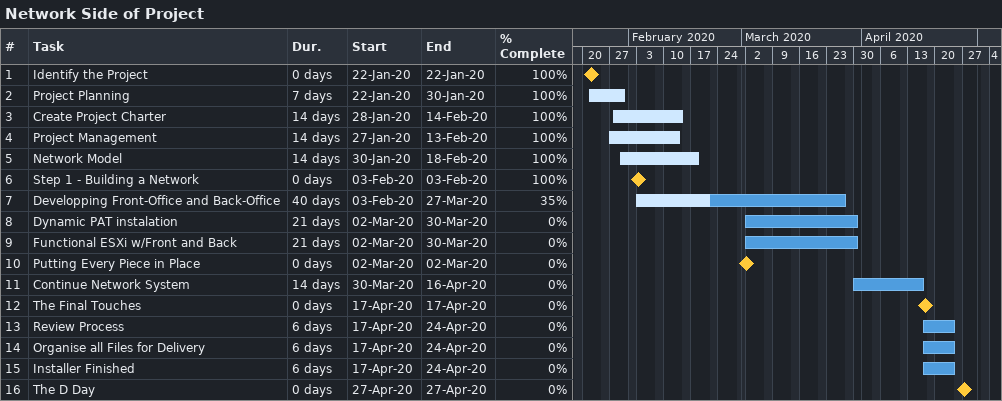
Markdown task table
Network Side of Project

| ID | Task | Duration | Start | Finish | % complete |
|---|---|---|---|---|---|
| 1 | Identify the Project | 0d | 2020-01-22 | 2020-01-22 | 100 |
| 2 | Project Planning | 7d | 2020-01-22 | 2020-01-30 | 100 |
| 3 | Create Project Charter | 14d | 2020-01-28 | 2020-02-14 | 100 |
| 4 | Project Management | 14d | 2020-01-27 | 2020-02-13 | 100 |
| 5 | Network Model | 14d | 2020-01-30 | 2020-02-18 | 100 |
| 6 | Step 1 - Building a Network | 0d | 2020-02-03 | 2020-02-03 | 100 |
| 7 | Developping Front-Office and Back-Office | 40d | 2020-02-03 | 2020-03-27 | 35 |
| 8 | Dynamic PAT instalation | 21d | 2020-03-02 | 2020-03-30 | 0 |
| 9 | Functional ESXi w/Front and Back | 21d | 2020-03-02 | 2020-03-30 | 0 |
| 10 | Putting Every Piece in Place | 0d | 2020-03-02 | 2020-03-02 | 0 |
| 11 | Continue Network System | 14d | 2020-03-30 | 2020-04-16 | 0 |
| 12 | The Final Touches | 0d | 2020-04-17 | 2020-04-17 | 0 |
| 13 | Review Process | 6d | 2020-04-17 | 2020-04-24 | 0 |
| 14 | Organise all Files for Delivery | 6d | 2020-04-17 | 2020-04-24 | 0 |
| 15 | Installer Finished | 6d | 2020-04-17 | 2020-04-24 | 0 |
| 16 | The D Day | 0d | 2020-04-27 | 2020-04-27 | 0 |
